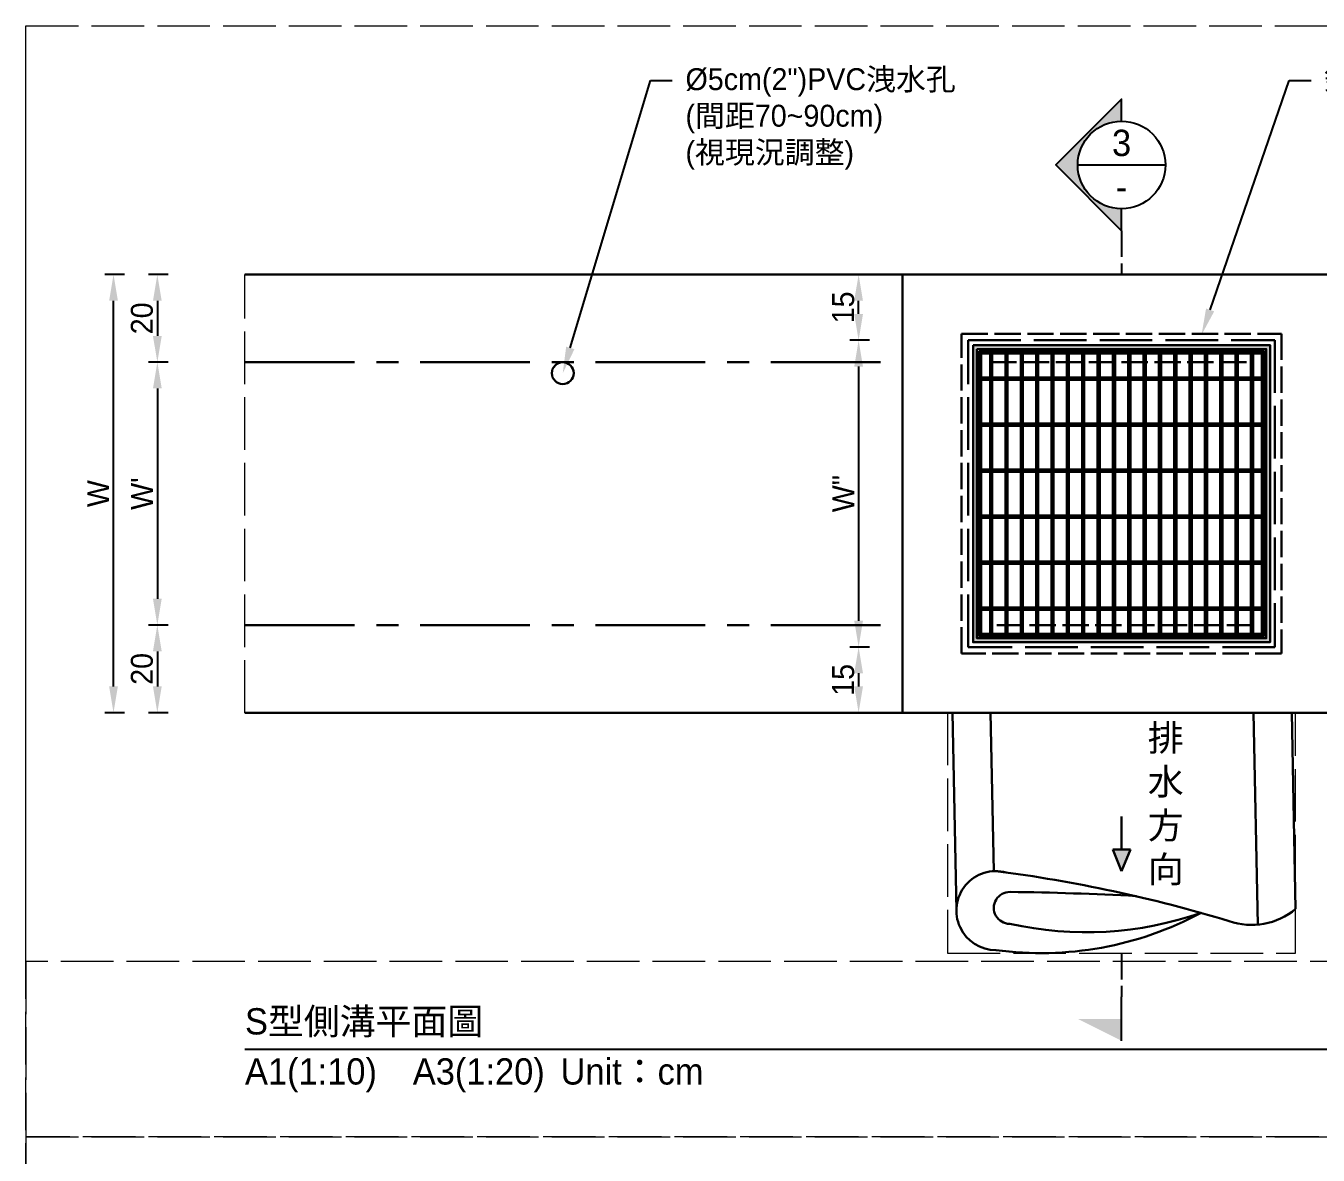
# Model space of a CAD drawing. Extents: x -6810 to 5075, y -2187 to 1200.
# Drawn here: x -4800 to -4505.2, y -914.7 to -657 of the extents above; entities that cross this region are included whole.
import ezdxf
from ezdxf import colors
from ezdxf.entities.mleader import LeaderData, LeaderLine
from ezdxf.math import Vec2, Vec3

# ---------------------------------------------------------------- set-up
doc = ezdxf.new("R2010")
doc.units = 0
doc.header["$MEASUREMENT"] = 0
doc.linetypes.add('ACAD_ISO02W100', pattern=[15, 12, -3])
doc.linetypes.add('CENTERX2', pattern=[4, 2.5, -0.5, 0.5, -0.5])
doc.layers.add('一、4.基本-隱藏', color=9, linetype='ACAD_ISO02W100', lineweight=20, plot=False)
doc.layers.add('三、1.文字-說明文字', color=2, linetype='Continuous')
doc.layers.add('三、3.文字-註解文字', color=2, linetype='Continuous')
for name, color, linetype, lineweight in [('二、2.繪圖-施作項目', 181, 'Continuous', 30), ('二、3.繪圖-排水流向', 170, 'Continuous', 30), ('二、6.繪圖-其他施作項目', 35, 'Continuous', 30)]:
    doc.layers.add(name, color=color, linetype=linetype, lineweight=lineweight)
doc.styles.add('次圖名(詳圖)', font='MS PGothic.ttf', dxfattribs={"height": 6})
doc.styles.add('註解文字(詳圖)', font='MS PGothic.ttf', dxfattribs={"height": 5})
doc.dimstyles.new('註解文字(詳圖)', dxfattribs={"dimtxt": 5, "dimasz": 6, "dimexe": 2, "dimexo": 5, "dimgap": 1, "dimtad": 2, "dimzin": 0, "dimdsep": 46, "dimtxsty": '註解文字(詳圖)', "dimcen": 0.1, "dimclrd": 144, "dimclre": 144, "dimclrt": 256, "dimadec": 0, "dimazin": 0, "dimtfac": 1, "dimtofl": 0, "dimtmove": 0, "dimatfit": 3, "dimfxlon": 1, "dimtolj": 1, "dimtzin": 0, "dimlwd": -1, "dimlwe": -1, "dimarcsym": 1})
pattern_1 = [(45, (-5985.3608, -550.0957), (-2.65165, 2.65165), []), (45, (-5984.477, -550.0957), (-2.65165, 2.65165), []), (45, (-5983.593, -550.0957), (-2.65165, 2.65165), []), (45, (-5982.709, -550.0957), (-2.65165, 2.65165), [])]

# ---------------------------------------------------------------- blocks, each defined once
blk = doc.blocks.new('*D227')
at = {"layer": 'Defpoints', "color": 0, "transparency": 16777216}
for p in [(-4750, -713.75), (-4770, -733.75), (-4750, -733.75)]:
    blk.add_point(p, dxfattribs=at)
at = {"layer": '三、3.文字-註解文字', "color": 144, "transparency": 16777216}
for p, q in [((-4767.5, -713.75), (-4772, -713.75)), ((-4770, -719.75), (-4770, -727.75)), ((-4767.5, -733.75), (-4772, -733.75))]:
    blk.add_line(p, q, dxfattribs=at)
for points in [[(-4771, -719.75), (-4769, -719.75), (-4770, -713.75)], [(-4771, -727.75), (-4769, -727.75), (-4770, -733.75)]]:
    blk.add_solid(points, dxfattribs=at)
at = {"layer": '三、3.文字-註解文字', "transparency": 16777216, "insert": (-4773.5, -723.75), "char_height": 5, "attachment_point": 5, "rotation": 90, "style": '註解文字(詳圖)'}
blk.add_mtext('\\A1;20', dxfattribs=at)
blk = doc.blocks.new('*D228')
at = {"layer": 'Defpoints', "color": 0, "transparency": 16777216}
for p in [(-4750, -733.75), (-4770, -793.75), (-4750, -793.75)]:
    blk.add_point(p, dxfattribs=at)
at = {"layer": '三、3.文字-註解文字', "color": 144, "transparency": 16777216}
for p, q in [((-4767.5, -733.75), (-4772, -733.75)), ((-4770, -739.75), (-4770, -787.75)), ((-4767.5, -793.75), (-4772, -793.75))]:
    blk.add_line(p, q, dxfattribs=at)
for points in [[(-4771, -739.75), (-4769, -739.75), (-4770, -733.75)], [(-4771, -787.75), (-4769, -787.75), (-4770, -793.75)]]:
    blk.add_solid(points, dxfattribs=at)
at = {"layer": '三、3.文字-註解文字', "transparency": 16777216, "insert": (-4773.5, -763.75), "char_height": 5, "attachment_point": 5, "rotation": 90, "style": '註解文字(詳圖)'}
blk.add_mtext("\\A1;W'", dxfattribs=at)
blk = doc.blocks.new('*D229')
at = {"layer": 'Defpoints', "color": 0, "transparency": 16777216}
for p in [(-4750, -793.75), (-4770, -813.75), (-4750, -813.75)]:
    blk.add_point(p, dxfattribs=at)
at = {"layer": '三、3.文字-註解文字', "color": 144, "transparency": 16777216}
for p, q in [((-4767.5, -793.75), (-4772, -793.75)), ((-4770, -799.75), (-4770, -807.75)), ((-4767.5, -813.75), (-4772, -813.75))]:
    blk.add_line(p, q, dxfattribs=at)
for points in [[(-4771, -799.75), (-4769, -799.75), (-4770, -793.75)], [(-4771, -807.75), (-4769, -807.75), (-4770, -813.75)]]:
    blk.add_solid(points, dxfattribs=at)
at = {"layer": '三、3.文字-註解文字', "transparency": 16777216, "insert": (-4773.5, -803.75), "char_height": 5, "attachment_point": 5, "rotation": 90, "style": '註解文字(詳圖)'}
blk.add_mtext('\\A1;20', dxfattribs=at)
blk = doc.blocks.new('排水流向')
at = {"layer": '二、3.繪圖-排水流向'}
h = blk.add_hatch(color=256, dxfattribs=at)
h.dxf.hatch_style = 1
h.paths.add_polyline_path([(0, 1), (0, -1), (2.5, 0)])
for points in [[(-3.75, 0), (0, 0)], [(0, 1), (0, -1)], [(2.5, 0), (0, 1)], [(2.5, 0), (0, -1)]]:
    blk.add_lwpolyline(points, dxfattribs=at)
blk = doc.blocks.new('*D331')
at = {"layer": 'Defpoints', "color": 0, "ltscale": 0.25, "transparency": 16777216}
for p in [(-4610, -713.75), (-4585, -713.75), (-4585, -728.75)]:
    blk.add_point(p, dxfattribs=at)
at = {"layer": '三、3.文字-註解文字', "color": 144, "ltscale": 0.25, "transparency": 16777216}
for p, q in [((-4607.5, -713.75), (-4612, -713.75)), ((-4610, -722.75), (-4610, -719.75)), ((-4607.5, -728.75), (-4612, -728.75))]:
    blk.add_line(p, q, dxfattribs=at)
for points in [[(-4611, -719.75), (-4609, -719.75), (-4610, -713.75)], [(-4611, -722.75), (-4609, -722.75), (-4610, -728.75)]]:
    blk.add_solid(points, dxfattribs=at)
at = {"layer": '三、3.文字-註解文字', "ltscale": 0.25, "transparency": 16777216, "insert": (-4613.5, -721.25), "char_height": 5, "attachment_point": 5, "rotation": 90, "style": '註解文字(詳圖)'}
blk.add_mtext('\\A1;15', dxfattribs=at)
blk = doc.blocks.new('*D332')
at = {"layer": 'Defpoints', "color": 0, "ltscale": 0.25, "transparency": 16777216}
for p in [(-4585, -728.75), (-4610, -798.75), (-4585, -798.75)]:
    blk.add_point(p, dxfattribs=at)
at = {"layer": '三、3.文字-註解文字', "color": 144, "ltscale": 0.25, "transparency": 16777216}
for p, q in [((-4607.5, -728.75), (-4612, -728.75)), ((-4610, -734.75), (-4610, -792.75)), ((-4607.5, -798.75), (-4612, -798.75))]:
    blk.add_line(p, q, dxfattribs=at)
for points in [[(-4611, -734.75), (-4609, -734.75), (-4610, -728.75)], [(-4611, -792.75), (-4609, -792.75), (-4610, -798.75)]]:
    blk.add_solid(points, dxfattribs=at)
at = {"layer": '三、3.文字-註解文字', "ltscale": 0.25, "transparency": 16777216, "insert": (-4613.5, -763.75), "char_height": 5, "attachment_point": 5, "rotation": 90, "style": '註解文字(詳圖)'}
blk.add_mtext('\\A1;W"', dxfattribs=at)
blk = doc.blocks.new('*D333')
at = {"layer": 'Defpoints', "color": 0, "ltscale": 0.25, "transparency": 16777216}
for p in [(-4585, -798.75), (-4610, -813.75), (-4585, -813.75)]:
    blk.add_point(p, dxfattribs=at)
at = {"layer": '三、3.文字-註解文字', "color": 144, "ltscale": 0.25, "transparency": 16777216}
for p, q in [((-4607.5, -798.75), (-4612, -798.75)), ((-4610, -804.75), (-4610, -807.75)), ((-4607.5, -813.75), (-4612, -813.75))]:
    blk.add_line(p, q, dxfattribs=at)
for points in [[(-4611, -804.75), (-4609, -804.75), (-4610, -798.75)], [(-4611, -807.75), (-4609, -807.75), (-4610, -813.75)]]:
    blk.add_solid(points, dxfattribs=at)
at = {"layer": '三、3.文字-註解文字', "ltscale": 0.25, "transparency": 16777216, "insert": (-4613.5, -806.25), "char_height": 5, "attachment_point": 5, "rotation": 90, "style": '註解文字(詳圖)'}
blk.add_mtext('\\A1;15', dxfattribs=at)
blk = doc.blocks.new('*D334')
at = {"layer": 'Defpoints', "color": 0, "ltscale": 0.25, "transparency": 16777216}
for p in [(-4780, -713.75), (-4750, -713.75), (-4750, -813.75)]:
    blk.add_point(p, dxfattribs=at)
at = {"layer": '三、3.文字-註解文字', "color": 144, "ltscale": 0.25, "transparency": 16777216}
for p, q in [((-4777.5, -713.75), (-4782, -713.75)), ((-4780, -807.75), (-4780, -719.75)), ((-4777.5, -813.75), (-4782, -813.75))]:
    blk.add_line(p, q, dxfattribs=at)
for points in [[(-4781, -719.75), (-4779, -719.75), (-4780, -713.75)], [(-4781, -807.75), (-4779, -807.75), (-4780, -813.75)]]:
    blk.add_solid(points, dxfattribs=at)
at = {"layer": '三、3.文字-註解文字', "ltscale": 0.25, "transparency": 16777216, "insert": (-4783.5, -763.75), "char_height": 5, "attachment_point": 5, "rotation": 90, "style": '註解文字(詳圖)'}
blk.add_mtext('\\A1;W', dxfattribs=at)

msp = doc.modelspace()

# ---------------------------------------------------------------- hatches: boundary and pattern name
at = {"layer": '三、3.文字-註解文字'}
h = msp.add_hatch(color=256, dxfattribs=at)
h.dxf.hatch_style = 1
h.paths.add_polyline_path([(-4550, -673.75), (-4565, -688.75), (-4550, -703.75), (-4550, -698.75, -0.4142136), (-4560, -688.75, -0.4142136), (-4550, -678.75)])
h = msp.add_hatch(color=256, dxfattribs=at)
h.dxf.hatch_style = 1
h.paths.add_polyline_path([(-4560, -883.602), (-4550, -888.602), (-4550, -883.602)])
at = {"layer": '二、6.繪圖-其他施作項目'}
h = msp.add_hatch(color=256, dxfattribs=at)
h.dxf.hatch_style = 1
h.paths.add_polyline_path([(-4583.9, -797.65), (-4516.1, -797.65), (-4516.1, -729.85), (-4583.9, -729.85)])
h.paths.add_polyline_path([(-4583, -796.75), (-4517, -796.75), (-4517, -730.75), (-4583, -730.75)], flags=16)
h = msp.add_hatch(dxfattribs=at)
h.set_pattern_fill('ANSI34', color=256, scale=5)
h.set_pattern_definition(pattern_1)
h.paths.add_polyline_path([(-4518, -737.25), (-4582, -737.25), (-4582, -737.75), (-4518, -737.75)])
h = msp.add_hatch(dxfattribs=at)
h.set_pattern_fill('ANSI34', color=256, scale=5)
h.set_pattern_definition(pattern_1)
h.paths.add_polyline_path([(-4518, -747.75), (-4582, -747.75), (-4582, -748.25), (-4518, -748.25)])
h = msp.add_hatch(dxfattribs=at)
h.set_pattern_fill('ANSI34', color=256, scale=5)
h.set_pattern_definition(pattern_1)
h.paths.add_polyline_path([(-4518, -758.25), (-4582, -758.25), (-4582, -758.75), (-4518, -758.75)])
h = msp.add_hatch(dxfattribs=at)
h.set_pattern_fill('ANSI34', color=256, scale=5)
h.set_pattern_definition(pattern_1)
h.paths.add_polyline_path([(-4518, -768.75), (-4582, -768.75), (-4582, -769.25), (-4518, -769.25)])
h = msp.add_hatch(dxfattribs=at)
h.set_pattern_fill('ANSI34', color=256, scale=5)
h.set_pattern_definition(pattern_1)
h.paths.add_polyline_path([(-4518, -779.25), (-4582, -779.25), (-4582, -779.75), (-4518, -779.75)])
h = msp.add_hatch(dxfattribs=at)
h.set_pattern_fill('ANSI34', color=256, scale=5)
h.set_pattern_definition(pattern_1)
h.paths.add_polyline_path([(-4518, -789.75), (-4582, -789.75), (-4582, -790.25), (-4518, -790.25)])

# ---------------------------------------------------------------- linework, layer by layer
at = {"layer": '一、4.基本-隱藏'}
for points in [[(-4800, -657), (-4020, -657), (-4020, -1164), (-4800, -1164)], [(-4800, -657), (-4300, -657), (-4300, -870.5), (-4800, -870.5)], [(-4750, -713.75), (-4600, -713.75), (-4600, -813.75), (-4750, -813.75)], [(-4589.698, -813.75), (-4589.698, -868.602), (-4510.302, -868.602), (-4510.302, -813.75)], [(-4300, -870.5), (-4800, -870.5), (-4800, -910.5), (-4300, -910.5)], [(-4400, -910.5), (-4800, -910.5), (-4800, -1124), (-4400, -1124)]]:
    msp.add_lwpolyline(points, close=True, dxfattribs=at)
at = {"layer": '三、3.文字-註解文字'}
for points in [[(-4550, -678.75), (-4550, -673.75), (-4565, -688.75), (-4550, -703.75), (-4550, -698.75)], [(-4560, -688.75), (-4540, -688.75)], [(-4550, -888.602), (-4550, -878.602)], [(-4750, -890.5), (-4350, -890.5)]]:
    msp.add_lwpolyline(points, dxfattribs=at)
at = {"layer": '三、3.文字-註解文字', "linetype": 'ACAD_ISO02W100', "ltscale": 0.5}
for points in [[(-4550, -703.75), (-4550, -713.75)], [(-4550, -868.602), (-4550, -878.602)]]:
    msp.add_lwpolyline(points, dxfattribs=at)
at = {"layer": '三、3.文字-註解文字'}
msp.add_circle((-4550, -688.75), 10, dxfattribs=at)
at = {"layer": '二、2.繪圖-施作項目'}
msp.add_lwpolyline([(-4600, -713.75), (-4500, -713.75), (-4500, -813.75), (-4600, -813.75)], close=True, dxfattribs=at)
at = {"layer": '二、2.繪圖-施作項目', "linetype": 'ACAD_ISO02W100'}
msp.add_lwpolyline([(-4585, -728.75), (-4515, -728.75), (-4515, -798.75), (-4585, -798.75)], close=True, dxfattribs=at)
at = {"layer": '二、6.繪圖-其他施作項目'}
for points in [[(-4750, -713.75), (-4600, -713.75)], [(-4582.5, -731.25), (-4517.5, -731.25)], [(-4582.5, -731.25), (-4582.5, -796.25)], [(-4582, -731.25), (-4582, -796.25)], [(-4582, -731.75), (-4518, -731.75)], [(-4580, -731.75), (-4580, -737.25)], [(-4579.5, -731.75), (-4579.5, -737.25)], [(-4576.5, -731.75), (-4576.5, -737.25)], [(-4576, -731.75), (-4576, -737.25)], [(-4573, -731.75), (-4573, -737.25)], [(-4572.5, -731.75), (-4572.5, -737.25)], [(-4569.5, -731.75), (-4569.5, -737.25)], [(-4569, -731.75), (-4569, -737.25)], [(-4566, -731.75), (-4566, -737.25)], [(-4565.5, -731.75), (-4565.5, -737.25)], [(-4562.5, -731.75), (-4562.5, -737.25)], [(-4562, -731.75), (-4562, -737.25)], [(-4559, -731.75), (-4559, -737.25)], [(-4558.5, -731.75), (-4558.5, -737.25)], [(-4555.5, -731.75), (-4555.5, -737.25)], [(-4555, -731.75), (-4555, -737.25)], [(-4552, -731.75), (-4552, -737.25)], [(-4551.5, -731.75), (-4551.5, -737.25)], [(-4548.5, -731.75), (-4548.5, -737.25)], [(-4548, -731.75), (-4548, -737.25)], [(-4545, -731.75), (-4545, -737.25)], [(-4544.5, -731.75), (-4544.5, -737.25)], [(-4541.5, -731.75), (-4541.5, -737.25)], [(-4541, -731.75), (-4541, -737.25)], [(-4538, -731.75), (-4538, -737.25)], [(-4537.5, -731.75), (-4537.5, -737.25)], [(-4534.5, -731.75), (-4534.5, -737.25)], [(-4534, -731.75), (-4534, -737.25)], [(-4531, -731.75), (-4531, -737.25)], [(-4530.5, -731.75), (-4530.5, -737.25)], [(-4527.5, -731.75), (-4527.5, -737.25)], [(-4527, -731.75), (-4527, -737.25)], [(-4524, -731.75), (-4524, -737.25)], [(-4523.5, -731.75), (-4523.5, -737.25)], [(-4520.5, -731.75), (-4520.5, -737.25)], [(-4520, -731.75), (-4520, -737.25)], [(-4518, -731.25), (-4518, -796.25)], [(-4517.5, -731.25), (-4517.5, -796.25)], [(-4582, -737.25), (-4518, -737.25)], [(-4582, -737.75), (-4518, -737.75)], [(-4580, -737.75), (-4580, -747.75)], [(-4579.5, -737.75), (-4579.5, -747.75)], [(-4576.5, -737.75), (-4576.5, -747.75)], [(-4576, -737.75), (-4576, -747.75)], [(-4573, -737.75), (-4573, -747.75)], [(-4572.5, -737.75), (-4572.5, -747.75)], [(-4569.5, -737.75), (-4569.5, -747.75)], [(-4569, -737.75), (-4569, -747.75)], [(-4566, -737.75), (-4566, -747.75)], [(-4565.5, -737.75), (-4565.5, -747.75)], [(-4562.5, -737.75), (-4562.5, -747.75)], [(-4562, -737.75), (-4562, -747.75)], [(-4559, -737.75), (-4559, -747.75)], [(-4558.5, -737.75), (-4558.5, -747.75)], [(-4555.5, -737.75), (-4555.5, -747.75)], [(-4555, -737.75), (-4555, -747.75)], [(-4552, -737.75), (-4552, -747.75)], [(-4551.5, -737.75), (-4551.5, -747.75)], [(-4548.5, -737.75), (-4548.5, -747.75)], [(-4548, -737.75), (-4548, -747.75)], [(-4545, -737.75), (-4545, -747.75)], [(-4544.5, -737.75), (-4544.5, -747.75)], [(-4541.5, -737.75), (-4541.5, -747.75)], [(-4541, -737.75), (-4541, -747.75)], [(-4538, -737.75), (-4538, -747.75)], [(-4537.5, -737.75), (-4537.5, -747.75)], [(-4534.5, -737.75), (-4534.5, -747.75)], [(-4534, -737.75), (-4534, -747.75)], [(-4531, -737.75), (-4531, -747.75)], [(-4530.5, -737.75), (-4530.5, -747.75)], [(-4527.5, -737.75), (-4527.5, -747.75)], [(-4527, -737.75), (-4527, -747.75)], [(-4524, -737.75), (-4524, -747.75)], [(-4523.5, -737.75), (-4523.5, -747.75)], [(-4520.5, -737.75), (-4520.5, -747.75)], [(-4520, -737.75), (-4520, -747.75)], [(-4582, -747.75), (-4518, -747.75)], [(-4582, -748.25), (-4518, -748.25)], [(-4580, -748.25), (-4580, -758.25)], [(-4579.5, -748.25), (-4579.5, -758.25)], [(-4576.5, -748.25), (-4576.5, -758.25)], [(-4576, -748.25), (-4576, -758.25)], [(-4573, -748.25), (-4573, -758.25)], [(-4572.5, -748.25), (-4572.5, -758.25)], [(-4569.5, -748.25), (-4569.5, -758.25)], [(-4569, -748.25), (-4569, -758.25)], [(-4566, -748.25), (-4566, -758.25)], [(-4565.5, -748.25), (-4565.5, -758.25)], [(-4562.5, -748.25), (-4562.5, -758.25)], [(-4562, -748.25), (-4562, -758.25)], [(-4559, -748.25), (-4559, -758.25)], [(-4558.5, -748.25), (-4558.5, -758.25)], [(-4555.5, -748.25), (-4555.5, -758.25)], [(-4555, -748.25), (-4555, -758.25)], [(-4552, -748.25), (-4552, -758.25)], [(-4551.5, -748.25), (-4551.5, -758.25)], [(-4548.5, -748.25), (-4548.5, -758.25)], [(-4548, -748.25), (-4548, -758.25)], [(-4545, -748.25), (-4545, -758.25)], [(-4544.5, -748.25), (-4544.5, -758.25)], [(-4541.5, -748.25), (-4541.5, -758.25)], [(-4541, -748.25), (-4541, -758.25)], [(-4538, -748.25), (-4538, -758.25)], [(-4537.5, -748.25), (-4537.5, -758.25)], [(-4534.5, -748.25), (-4534.5, -758.25)], [(-4534, -748.25), (-4534, -758.25)], [(-4531, -748.25), (-4531, -758.25)], [(-4530.5, -748.25), (-4530.5, -758.25)], [(-4527.5, -748.25), (-4527.5, -758.25)], [(-4527, -748.25), (-4527, -758.25)], [(-4524, -748.25), (-4524, -758.25)], [(-4523.5, -748.25), (-4523.5, -758.25)], [(-4520.5, -748.25), (-4520.5, -758.25)], [(-4520, -748.25), (-4520, -758.25)], [(-4582, -758.25), (-4518, -758.25)], [(-4582, -758.75), (-4518, -758.75)], [(-4580, -758.75), (-4580, -768.75)], [(-4579.5, -758.75), (-4579.5, -768.75)], [(-4576.5, -758.75), (-4576.5, -768.75)], [(-4576, -758.75), (-4576, -768.75)], [(-4573, -758.75), (-4573, -768.75)], [(-4572.5, -758.75), (-4572.5, -768.75)], [(-4569.5, -758.75), (-4569.5, -768.75)], [(-4569, -758.75), (-4569, -768.75)], [(-4566, -758.75), (-4566, -768.75)], [(-4565.5, -758.75), (-4565.5, -768.75)], [(-4562.5, -758.75), (-4562.5, -768.75)], [(-4562, -758.75), (-4562, -768.75)], [(-4559, -758.75), (-4559, -768.75)], [(-4558.5, -758.75), (-4558.5, -768.75)], [(-4555.5, -758.75), (-4555.5, -768.75)], [(-4555, -758.75), (-4555, -768.75)], [(-4552, -758.75), (-4552, -768.75)], [(-4551.5, -758.75), (-4551.5, -768.75)], [(-4548.5, -758.75), (-4548.5, -768.75)], [(-4548, -758.75), (-4548, -768.75)], [(-4545, -758.75), (-4545, -768.75)], [(-4544.5, -758.75), (-4544.5, -768.75)], [(-4541.5, -758.75), (-4541.5, -768.75)], [(-4541, -758.75), (-4541, -768.75)], [(-4538, -758.75), (-4538, -768.75)], [(-4537.5, -758.75), (-4537.5, -768.75)], [(-4534.5, -758.75), (-4534.5, -768.75)], [(-4534, -758.75), (-4534, -768.75)], [(-4531, -758.75), (-4531, -768.75)], [(-4530.5, -758.75), (-4530.5, -768.75)], [(-4527.5, -758.75), (-4527.5, -768.75)], [(-4527, -758.75), (-4527, -768.75)], [(-4524, -758.75), (-4524, -768.75)], [(-4523.5, -758.75), (-4523.5, -768.75)], [(-4520.5, -758.75), (-4520.5, -768.75)], [(-4520, -758.75), (-4520, -768.75)], [(-4582, -768.75), (-4518, -768.75)], [(-4582, -769.25), (-4518, -769.25)], [(-4580, -769.25), (-4580, -779.25)], [(-4579.5, -769.25), (-4579.5, -779.25)], [(-4576.5, -769.25), (-4576.5, -779.25)], [(-4576, -769.25), (-4576, -779.25)], [(-4573, -769.25), (-4573, -779.25)], [(-4572.5, -769.25), (-4572.5, -779.25)], [(-4569.5, -769.25), (-4569.5, -779.25)], [(-4569, -769.25), (-4569, -779.25)], [(-4566, -769.25), (-4566, -779.25)], [(-4565.5, -769.25), (-4565.5, -779.25)], [(-4562.5, -769.25), (-4562.5, -779.25)], [(-4562, -769.25), (-4562, -779.25)], [(-4559, -769.25), (-4559, -779.25)], [(-4558.5, -769.25), (-4558.5, -779.25)], [(-4555.5, -769.25), (-4555.5, -779.25)], [(-4555, -769.25), (-4555, -779.25)], [(-4552, -769.25), (-4552, -779.25)], [(-4551.5, -769.25), (-4551.5, -779.25)], [(-4548.5, -769.25), (-4548.5, -779.25)], [(-4548, -769.25), (-4548, -779.25)], [(-4545, -769.25), (-4545, -779.25)], [(-4544.5, -769.25), (-4544.5, -779.25)], [(-4541.5, -769.25), (-4541.5, -779.25)], [(-4541, -769.25), (-4541, -779.25)], [(-4538, -769.25), (-4538, -779.25)], [(-4537.5, -769.25), (-4537.5, -779.25)], [(-4534.5, -769.25), (-4534.5, -779.25)], [(-4534, -769.25), (-4534, -779.25)], [(-4531, -769.25), (-4531, -779.25)], [(-4530.5, -769.25), (-4530.5, -779.25)], [(-4527.5, -769.25), (-4527.5, -779.25)], [(-4527, -769.25), (-4527, -779.25)], [(-4524, -769.25), (-4524, -779.25)], [(-4523.5, -769.25), (-4523.5, -779.25)], [(-4520.5, -769.25), (-4520.5, -779.25)], [(-4520, -769.25), (-4520, -779.25)], [(-4582, -779.25), (-4518, -779.25)], [(-4582, -779.75), (-4518, -779.75)], [(-4580, -779.75), (-4580, -789.75)], [(-4579.5, -779.75), (-4579.5, -789.75)], [(-4576.5, -779.75), (-4576.5, -789.75)], [(-4576, -779.75), (-4576, -789.75)], [(-4573, -779.75), (-4573, -789.75)], [(-4572.5, -779.75), (-4572.5, -789.75)], [(-4569.5, -779.75), (-4569.5, -789.75)], [(-4569, -779.75), (-4569, -789.75)], [(-4566, -779.75), (-4566, -789.75)], [(-4565.5, -779.75), (-4565.5, -789.75)], [(-4562.5, -779.75), (-4562.5, -789.75)], [(-4562, -779.75), (-4562, -789.75)], [(-4559, -779.75), (-4559, -789.75)], [(-4558.5, -779.75), (-4558.5, -789.75)], [(-4555.5, -779.75), (-4555.5, -789.75)], [(-4555, -779.75), (-4555, -789.75)], [(-4552, -779.75), (-4552, -789.75)], [(-4551.5, -779.75), (-4551.5, -789.75)], [(-4548.5, -779.75), (-4548.5, -789.75)], [(-4548, -779.75), (-4548, -789.75)], [(-4545, -779.75), (-4545, -789.75)], [(-4544.5, -779.75), (-4544.5, -789.75)], [(-4541.5, -779.75), (-4541.5, -789.75)], [(-4541, -779.75), (-4541, -789.75)], [(-4538, -779.75), (-4538, -789.75)], [(-4537.5, -779.75), (-4537.5, -789.75)], [(-4534.5, -779.75), (-4534.5, -789.75)], [(-4534, -779.75), (-4534, -789.75)], [(-4531, -779.75), (-4531, -789.75)], [(-4530.5, -779.75), (-4530.5, -789.75)], [(-4527.5, -779.75), (-4527.5, -789.75)], [(-4527, -779.75), (-4527, -789.75)], [(-4524, -779.75), (-4524, -789.75)], [(-4523.5, -779.75), (-4523.5, -789.75)], [(-4520.5, -779.75), (-4520.5, -789.75)], [(-4520, -779.75), (-4520, -789.75)], [(-4582, -789.75), (-4518, -789.75)], [(-4582, -790.25), (-4518, -790.25)], [(-4580, -790.25), (-4580, -795.75)], [(-4579.5, -790.25), (-4579.5, -795.75)], [(-4576.5, -790.25), (-4576.5, -795.75)], [(-4576, -790.25), (-4576, -795.75)], [(-4573, -790.25), (-4573, -795.75)], [(-4572.5, -790.25), (-4572.5, -795.75)], [(-4569.5, -790.25), (-4569.5, -795.75)], [(-4569, -790.25), (-4569, -795.75)], [(-4566, -790.25), (-4566, -795.75)], [(-4565.5, -790.25), (-4565.5, -795.75)], [(-4562.5, -790.25), (-4562.5, -795.75)], [(-4562, -790.25), (-4562, -795.75)], [(-4559, -790.25), (-4559, -795.75)], [(-4558.5, -790.25), (-4558.5, -795.75)], [(-4555.5, -790.25), (-4555.5, -795.75)], [(-4555, -790.25), (-4555, -795.75)], [(-4552, -790.25), (-4552, -795.75)], [(-4551.5, -790.25), (-4551.5, -795.75)], [(-4548.5, -790.25), (-4548.5, -795.75)], [(-4548, -790.25), (-4548, -795.75)], [(-4545, -790.25), (-4545, -795.75)], [(-4544.5, -790.25), (-4544.5, -795.75)], [(-4541.5, -790.25), (-4541.5, -795.75)], [(-4541, -790.25), (-4541, -795.75)], [(-4538, -790.25), (-4538, -795.75)], [(-4537.5, -790.25), (-4537.5, -795.75)], [(-4534.5, -790.25), (-4534.5, -795.75)], [(-4534, -790.25), (-4534, -795.75)], [(-4531, -790.25), (-4531, -795.75)], [(-4530.5, -790.25), (-4530.5, -795.75)], [(-4527.5, -790.25), (-4527.5, -795.75)], [(-4527, -790.25), (-4527, -795.75)], [(-4524, -790.25), (-4524, -795.75)], [(-4523.5, -790.25), (-4523.5, -795.75)], [(-4520.5, -790.25), (-4520.5, -795.75)], [(-4520, -790.25), (-4520, -795.75)], [(-4582, -795.75), (-4518, -795.75)], [(-4582.5, -796.25), (-4517.5, -796.25)], [(-4750, -813.75), (-4600, -813.75)], [(-4587.698, -858.898), (-4588.601, -813.75)], [(-4579.176, -849.896), (-4579.899, -813.75)], [(-4518.919, -862.126), (-4519.887, -813.75)], [(-4510.302, -858.516), (-4511.192, -813.75)]]:
    msp.add_lwpolyline(points, dxfattribs=at)
at = {"layer": '二、6.繪圖-其他施作項目', "linetype": 'ACAD_ISO02W100', "ltscale": 0.5}
for points in [[(-4586.5, -727.25), (-4513.5, -727.25), (-4513.5, -800.25), (-4586.5, -800.25)], [(-4580, -733.75), (-4520, -733.75), (-4520, -793.75), (-4580, -793.75)]]:
    msp.add_lwpolyline(points, close=True, dxfattribs=at)
at = {"layer": '二、6.繪圖-其他施作項目'}
for points in [[(-4583.9, -729.85), (-4516.1, -729.85), (-4516.1, -797.65), (-4583.9, -797.65)], [(-4583, -730.75), (-4517, -730.75), (-4517, -796.75), (-4583, -796.75)], [(-4582.5, -731.25), (-4517.5, -731.25), (-4517.5, -796.25), (-4582.5, -796.25)]]:
    msp.add_lwpolyline(points, close=True, dxfattribs=at)
at = {"layer": '二、6.繪圖-其他施作項目', "linetype": 'CENTERX2', "ltscale": 10}
for points in [[(-4750, -733.75), (-4600, -733.75)], [(-4750, -793.75), (-4600, -793.75)]]:
    msp.add_lwpolyline(points, dxfattribs=at)
at = {"layer": '二、6.繪圖-其他施作項目'}
for points in [[(-4531.863, -859.42, -0.1578495), (-4578.682, -867.913, -1.1409026), (-4576.339, -850.192)], [(-4578.682, -849.882, -0.0416835), (-4525.467, -861.289, 0.2681724), (-4510.302, -858.516, 0.2681724)], [(-4531.802, -859.387, -0.1399452), (-4575.514, -861.918, -1.0112817), (-4575.433, -854.646, -0.0106152), (-4546.584, -855.584)]]:
    msp.add_lwpolyline(points, format="xyb", dxfattribs=at)
msp.add_circle((-4677.5, -736.25), 2.5, dxfattribs=at)

# ---------------------------------------------------------------- block references
at = {"xscale": 2, "yscale": 2, "zscale": 2, "rotation": 270}
msp.add_blockref('排水流向', (-4550, -844.926), dxfattribs=at)

# ---------------------------------------------------------------- texts
at = {"layer": '三、1.文字-說明文字', "insert": (-4539.928, -834.802), "char_height": 6, "attachment_point": 5, "style": '註解文字(詳圖)'}
msp.add_mtext_dynamic_manual_height_columns('{\\fMS PGothic|b0|i0|c128|p34;排水方向}', width=6, gutter_width=30, heights=[0], dxfattribs=at)
at = {"layer": '三、3.文字-註解文字', "char_height": 6}
for s, width, gutter_width, insert, attachment_point, style in [('3', 6.60394, 25, (-4550, -683.75), 5, '註解文字(詳圖)'), ('-', 6.60394, 25, (-4550, -693.75), 5, '註解文字(詳圖)'), ('S{\\fMS PGothic|b0|i0|c128|p34;型側溝平面圖}', 131.94411, 15, (-4750, -884.5), 4, '次圖名(詳圖)'), ('A1(1:10)\u3000A3(1:20){\\fMS PGothic|b0|i0|c128|p34;^IUnit：cm}', 136.03259, 15, (-4750, -896.5), 4, '次圖名(詳圖)')]:
    msp.add_mtext_dynamic_manual_height_columns(s, width=width, gutter_width=gutter_width, heights=[0], dxfattribs=dict(at, insert=insert, attachment_point=attachment_point, style=style))

# ---------------------------------------------------------------- dimensions: what is measured, and where the dimension line sits
at = {"layer": '三、3.文字-註解文字', "ltscale": 0.25}
for base, p1, p2, text, picture, middle in [((-4780, -713.75), (-4750, -813.75), (-4750, -713.75), 'W', '*D334', (-4783.5, -763.75)), ((-4610, -713.75), (-4585, -728.75), (-4585, -713.75), '15', '*D331', (-4613.5, -721.25)), ((-4610, -798.75), (-4585, -728.75), (-4585, -798.75), 'W"', '*D332', (-4613.5, -763.75)), ((-4610, -813.75), (-4585, -798.75), (-4585, -813.75), '15', '*D333', (-4613.5, -806.25))]:
    dim = msp.add_linear_dim(base=base, p1=p1, p2=p2, angle=90, text=text, dimstyle='註解文字(詳圖)', dxfattribs=at)
    dim.commit()
    dim.dimension.update_dxf_attribs({"geometry": picture, "text_midpoint": middle})
at = {"layer": '三、3.文字-註解文字'}
for base, p1, p2, text, picture, middle in [((-4770, -733.75), (-4750, -713.75), (-4750, -733.75), '20', '*D227', (-4773.5, -723.75)), ((-4770, -793.75), (-4750, -733.75), (-4750, -793.75), "W'", '*D228', (-4773.5, -763.75)), ((-4770, -813.75), (-4750, -793.75), (-4750, -813.75), '20', '*D229', (-4773.5, -803.75))]:
    dim = msp.add_linear_dim(base=base, p1=p1, p2=p2, angle=90, text=text, dimstyle='註解文字(詳圖)', dxfattribs=at)
    dim.commit()
    dim.dimension.update_dxf_attribs({"geometry": picture, "text_midpoint": middle})

# ---------------------------------------------------------------- leaders
ml = msp.add_multileader_mtext('Standard', dxfattribs=at)
ml.set_content('{\\fMS PGothic|b0|i0|c128|p34;%%C5cm(2")PVC洩水孔}\\P{\\fMS PGothic|b0|i0|c128|p34;(間距70~90cm)\\P(視現況調整)}', color=256, style='註解文字(詳圖)')
ml.set_leader_properties(color=144, linetype='ByLayer', lineweight=-1)
ml.build(insert=Vec2(0, 0))
ml.multileader.update_dxf_attribs({"dogleg_length": 5, "arrow_head_size": 6})
ctx = ml.context
ctx.base_point, ctx.char_height, ctx.arrow_head_size, ctx.landing_gap_size, ctx.plane_origin = Vec3(-4652.5, -669.5), 5, 6, 3, Vec3(-4677.5, -752)
notes = []
notes.append((ctx, [(0, (1, 1, 0), (-4657.5, -669.5), (1, 0), 5, [(0, [(-4677.5, -736.25)], 0, [])])]))
ctx.mtext.insert, ctx.mtext.flow_direction = Vec3(-4649.5, -666.673), 5
ml = msp.add_multileader_mtext('Standard', dxfattribs=at)
ml.set_content('鍍鋅格柵框蓋詳', color=256, style='註解文字(詳圖)')
ml.set_leader_properties(color=144, linetype='ByLayer', lineweight=-1)
ml.build(insert=Vec2(0, 0))
ml.multileader.update_dxf_attribs({"dogleg_length": 5, "arrow_head_size": 6})
ctx = ml.context
ctx.base_point, ctx.char_height, ctx.arrow_head_size, ctx.landing_gap_size, ctx.plane_origin = Vec3(-4506.75, -669.5), 5, 6, 3, Vec3(-4531.75, -743)
notes.append((ctx, [(0, (1, 1, 0), (-4511.75, -669.5), (1, 0), 5, [(0, [(-4531.75, -727.5)], 0, [])])]))
ctx.mtext.insert, ctx.mtext.flow_direction = Vec3(-4503.75, -666.645), 5
for ctx, leaders in notes:
    for number, flags, end, landing, length, lines in leaders:
        leader = LeaderData()
        leader.index, (leader.has_last_leader_line, leader.has_dogleg_vector, leader.attachment_direction) = number, flags
        leader.last_leader_point, leader.dogleg_vector, leader.dogleg_length = Vec3(end), Vec3(landing), length
        for number, points, colour, breaks in lines:
            line = LeaderLine()
            line.index, line.vertices, line.color, line.breaks = number, Vec3.list(points), colors.encode_raw_color(colour), breaks
            leader.lines.append(line)
        ctx.leaders.append(leader)

doc.saveas('drawing.dxf')
